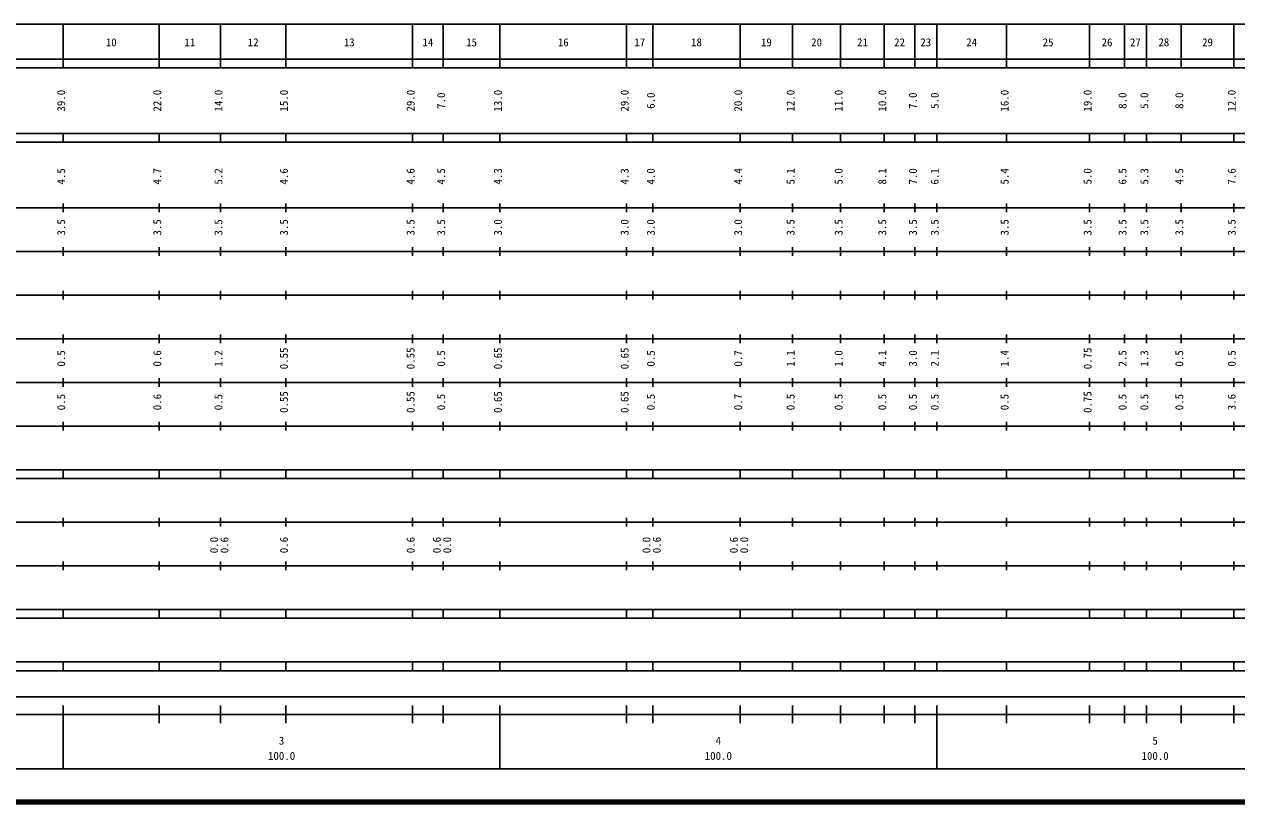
# Model space of a CAD drawing. Units: millimetres on the paper, enlarged 1000 times. Extents: x 40000 to 680000, y 20000 to 380000.
# Drawn here: x 259082 to 536696, y 20000 to 198000 of the extents above; entities that cross this region are included whole.
import ezdxf
from ezdxf.enums import TextEntityAlignment as Align

# ---------------------------------------------------------------- set-up
doc = ezdxf.new("R2010")
doc.units = ezdxf.units.MM
doc.header["$LTSCALE"] = 1000
doc.layers.add('M-TTL', color=2, linetype='Continuous', lineweight=140)
doc.layers.add('M-TTL-BAND', color=7, linetype='Continuous', lineweight=25)
doc.styles.add('ＭＳ ゴシック', font='')
doc.styles.get('ＭＳ ゴシック').set_extended_font_data('MS Gothic')

msp = doc.modelspace()

# ---------------------------------------------------------------- linework, layer by layer
at = {"layer": 'M-TTL'}
msp.add_line((40000, 20000), (680000, 20000), dxfattribs=at)
at = {"layer": 'M-TTL-BAND'}
for p, q in [((68000, 198000), (579000, 198000)), ((268000, 188000), (268000, 198000)), ((290000, 188000), (290000, 198000)), ((304000, 188000), (304000, 198000)), ((319000, 188000), (319000, 198000)), ((348000, 188000), (348000, 198000)), ((355000, 188000), (355000, 198000)), ((368000, 188000), (368000, 198000)), ((397000, 188000), (397000, 198000)), ((403000, 188000), (403000, 198000)), ((423000, 188000), (423000, 198000)), ((435000, 188000), (435000, 198000)), ((446000, 188000), (446000, 198000)), ((456000, 188000), (456000, 198000)), ((463000, 188000), (463000, 198000)), ((468000, 188000), (468000, 198000)), ((484000, 188000), (484000, 198000)), ((503000, 188000), (503000, 198000)), ((511000, 188000), (511000, 198000)), ((516000, 188000), (516000, 198000)), ((524000, 188000), (524000, 198000)), ((536000, 188000), (536000, 198000)), ((40000, 190000), (579000, 190000)), ((40000, 188000), (579000, 188000)), ((40000, 173000), (579000, 173000)), ((268000, 171000), (268000, 173000)), ((290000, 171000), (290000, 173000)), ((304000, 171000), (304000, 173000)), ((319000, 171000), (319000, 173000)), ((348000, 171000), (348000, 173000)), ((355000, 171000), (355000, 173000)), ((368000, 171000), (368000, 173000)), ((397000, 171000), (397000, 173000)), ((403000, 171000), (403000, 173000)), ((423000, 171000), (423000, 173000)), ((435000, 171000), (435000, 173000)), ((446000, 171000), (446000, 173000)), ((456000, 171000), (456000, 173000)), ((463000, 171000), (463000, 173000)), ((468000, 171000), (468000, 173000)), ((484000, 171000), (484000, 173000)), ((503000, 171000), (503000, 173000)), ((511000, 171000), (511000, 173000)), ((516000, 171000), (516000, 173000)), ((524000, 171000), (524000, 173000)), ((536000, 171000), (536000, 173000)), ((40000, 171000), (579000, 171000)), ((40000, 156000), (579000, 156000)), ((268000, 155000), (268000, 157000)), ((290000, 155000), (290000, 157000)), ((304000, 155000), (304000, 157000)), ((319000, 155000), (319000, 157000)), ((348000, 155000), (348000, 157000)), ((355000, 155000), (355000, 157000)), ((368000, 155000), (368000, 157000)), ((397000, 155000), (397000, 157000)), ((403000, 155000), (403000, 157000)), ((423000, 155000), (423000, 157000)), ((435000, 155000), (435000, 157000)), ((446000, 155000), (446000, 157000)), ((456000, 155000), (456000, 157000)), ((463000, 155000), (463000, 157000)), ((468000, 155000), (468000, 157000)), ((484000, 155000), (484000, 157000)), ((503000, 155000), (503000, 157000)), ((511000, 155000), (511000, 157000)), ((516000, 155000), (516000, 157000)), ((524000, 155000), (524000, 157000)), ((536000, 155000), (536000, 157000)), ((46000, 146000), (579000, 146000)), ((268000, 145000), (268000, 147000)), ((290000, 145000), (290000, 147000)), ((304000, 145000), (304000, 147000)), ((319000, 145000), (319000, 147000)), ((348000, 145000), (348000, 147000)), ((355000, 145000), (355000, 147000)), ((368000, 145000), (368000, 147000)), ((397000, 145000), (397000, 147000)), ((403000, 145000), (403000, 147000)), ((423000, 145000), (423000, 147000)), ((435000, 145000), (435000, 147000)), ((446000, 145000), (446000, 147000)), ((456000, 145000), (456000, 147000)), ((463000, 145000), (463000, 147000)), ((468000, 145000), (468000, 147000)), ((484000, 145000), (484000, 147000)), ((503000, 145000), (503000, 147000)), ((511000, 145000), (511000, 147000)), ((516000, 145000), (516000, 147000)), ((524000, 145000), (524000, 147000)), ((536000, 145000), (536000, 147000)), ((268000, 135000), (268000, 137000)), ((290000, 135000), (290000, 137000)), ((304000, 135000), (304000, 137000)), ((319000, 135000), (319000, 137000)), ((348000, 135000), (348000, 137000)), ((355000, 135000), (355000, 137000)), ((368000, 135000), (368000, 137000)), ((397000, 135000), (397000, 137000)), ((403000, 135000), (403000, 137000)), ((423000, 135000), (423000, 137000)), ((435000, 135000), (435000, 137000)), ((446000, 135000), (446000, 137000)), ((456000, 135000), (456000, 137000)), ((463000, 135000), (463000, 137000)), ((468000, 135000), (468000, 137000)), ((484000, 135000), (484000, 137000)), ((503000, 135000), (503000, 137000)), ((511000, 135000), (511000, 137000)), ((516000, 135000), (516000, 137000)), ((524000, 135000), (524000, 137000)), ((536000, 135000), (536000, 137000)), ((52000, 136000), (579000, 136000)), ((46000, 126000), (579000, 126000)), ((268000, 125000), (268000, 127000)), ((290000, 125000), (290000, 127000)), ((304000, 125000), (304000, 127000)), ((319000, 125000), (319000, 127000)), ((348000, 125000), (348000, 127000)), ((355000, 125000), (355000, 127000)), ((368000, 125000), (368000, 127000)), ((397000, 125000), (397000, 127000)), ((403000, 125000), (403000, 127000)), ((423000, 125000), (423000, 127000)), ((435000, 125000), (435000, 127000)), ((446000, 125000), (446000, 127000)), ((456000, 125000), (456000, 127000)), ((463000, 125000), (463000, 127000)), ((468000, 125000), (468000, 127000)), ((484000, 125000), (484000, 127000)), ((503000, 125000), (503000, 127000)), ((511000, 125000), (511000, 127000)), ((516000, 125000), (516000, 127000)), ((524000, 125000), (524000, 127000)), ((536000, 125000), (536000, 127000)), ((268000, 115000), (268000, 117000)), ((290000, 115000), (290000, 117000)), ((304000, 115000), (304000, 117000)), ((319000, 115000), (319000, 117000)), ((348000, 115000), (348000, 117000)), ((355000, 115000), (355000, 117000)), ((368000, 115000), (368000, 117000)), ((397000, 115000), (397000, 117000)), ((403000, 115000), (403000, 117000)), ((423000, 115000), (423000, 117000)), ((435000, 115000), (435000, 117000)), ((446000, 115000), (446000, 117000)), ((456000, 115000), (456000, 117000)), ((463000, 115000), (463000, 117000)), ((468000, 115000), (468000, 117000)), ((484000, 115000), (484000, 117000)), ((503000, 115000), (503000, 117000)), ((511000, 115000), (511000, 117000)), ((516000, 115000), (516000, 117000)), ((524000, 115000), (524000, 117000)), ((536000, 115000), (536000, 117000)), ((52000, 116000), (579000, 116000)), ((46000, 106000), (579000, 106000)), ((268000, 105000), (268000, 107000)), ((290000, 105000), (290000, 107000)), ((304000, 105000), (304000, 107000)), ((319000, 105000), (319000, 107000)), ((348000, 105000), (348000, 107000)), ((355000, 105000), (355000, 107000)), ((368000, 105000), (368000, 107000)), ((397000, 105000), (397000, 107000)), ((403000, 105000), (403000, 107000)), ((423000, 105000), (423000, 107000)), ((435000, 105000), (435000, 107000)), ((446000, 105000), (446000, 107000)), ((456000, 105000), (456000, 107000)), ((463000, 105000), (463000, 107000)), ((468000, 105000), (468000, 107000)), ((484000, 105000), (484000, 107000)), ((503000, 105000), (503000, 107000)), ((511000, 105000), (511000, 107000)), ((516000, 105000), (516000, 107000)), ((524000, 105000), (524000, 107000)), ((536000, 105000), (536000, 107000)), ((40000, 96000), (579000, 96000)), ((268000, 94000), (268000, 96000)), ((290000, 94000), (290000, 96000)), ((304000, 94000), (304000, 96000)), ((319000, 94000), (319000, 96000)), ((348000, 94000), (348000, 96000)), ((355000, 94000), (355000, 96000)), ((368000, 94000), (368000, 96000)), ((397000, 94000), (397000, 96000)), ((403000, 94000), (403000, 96000)), ((423000, 94000), (423000, 96000)), ((435000, 94000), (435000, 96000)), ((446000, 94000), (446000, 96000)), ((456000, 94000), (456000, 96000)), ((463000, 94000), (463000, 96000)), ((468000, 94000), (468000, 96000)), ((484000, 94000), (484000, 96000)), ((503000, 94000), (503000, 96000)), ((511000, 94000), (511000, 96000)), ((516000, 94000), (516000, 96000)), ((524000, 94000), (524000, 96000)), ((536000, 94000), (536000, 96000)), ((40000, 94000), (579000, 94000)), ((49000, 84000), (579000, 84000)), ((268000, 83000), (268000, 85000)), ((290000, 83000), (290000, 85000)), ((304000, 83000), (304000, 85000)), ((319000, 83000), (319000, 85000)), ((348000, 83000), (348000, 85000)), ((355000, 83000), (355000, 85000)), ((368000, 83000), (368000, 85000)), ((397000, 83000), (397000, 85000)), ((403000, 83000), (403000, 85000)), ((423000, 83000), (423000, 85000)), ((435000, 83000), (435000, 85000)), ((446000, 83000), (446000, 85000)), ((456000, 83000), (456000, 85000)), ((463000, 83000), (463000, 85000)), ((468000, 83000), (468000, 85000)), ((484000, 83000), (484000, 85000)), ((503000, 83000), (503000, 85000)), ((511000, 83000), (511000, 85000)), ((516000, 83000), (516000, 85000)), ((524000, 83000), (524000, 85000)), ((536000, 83000), (536000, 85000)), ((268000, 73000), (268000, 75000)), ((290000, 73000), (290000, 75000)), ((304000, 73000), (304000, 75000)), ((319000, 73000), (319000, 75000)), ((348000, 73000), (348000, 75000)), ((355000, 73000), (355000, 75000)), ((368000, 73000), (368000, 75000)), ((397000, 73000), (397000, 75000)), ((403000, 73000), (403000, 75000)), ((423000, 73000), (423000, 75000)), ((435000, 73000), (435000, 75000)), ((446000, 73000), (446000, 75000)), ((456000, 73000), (456000, 75000)), ((463000, 73000), (463000, 75000)), ((468000, 73000), (468000, 75000)), ((484000, 73000), (484000, 75000)), ((503000, 73000), (503000, 75000)), ((511000, 73000), (511000, 75000)), ((516000, 73000), (516000, 75000)), ((524000, 73000), (524000, 75000)), ((536000, 73000), (536000, 75000)), ((40000, 74000), (579000, 74000)), ((40000, 64000), (579000, 64000)), ((268000, 62000), (268000, 64000)), ((290000, 62000), (290000, 64000)), ((304000, 62000), (304000, 64000)), ((319000, 62000), (319000, 64000)), ((348000, 62000), (348000, 64000)), ((355000, 62000), (355000, 64000)), ((368000, 62000), (368000, 64000)), ((397000, 62000), (397000, 64000)), ((403000, 62000), (403000, 64000)), ((423000, 62000), (423000, 64000)), ((435000, 62000), (435000, 64000)), ((446000, 62000), (446000, 64000)), ((456000, 62000), (456000, 64000)), ((463000, 62000), (463000, 64000)), ((468000, 62000), (468000, 64000)), ((484000, 62000), (484000, 64000)), ((503000, 62000), (503000, 64000)), ((511000, 62000), (511000, 64000)), ((516000, 62000), (516000, 64000)), ((524000, 62000), (524000, 64000)), ((536000, 62000), (536000, 64000)), ((40000, 62000), (579000, 62000)), ((40000, 52000), (579000, 52000)), ((40000, 50000), (579000, 50000)), ((268000, 50000), (268000, 52000)), ((290000, 50000), (290000, 52000)), ((304000, 50000), (304000, 52000)), ((319000, 50000), (319000, 52000)), ((348000, 50000), (348000, 52000)), ((355000, 50000), (355000, 52000)), ((368000, 50000), (368000, 52000)), ((397000, 50000), (397000, 52000)), ((403000, 50000), (403000, 52000)), ((423000, 50000), (423000, 52000)), ((435000, 50000), (435000, 52000)), ((446000, 50000), (446000, 52000)), ((456000, 50000), (456000, 52000)), ((463000, 50000), (463000, 52000)), ((468000, 50000), (468000, 52000)), ((484000, 50000), (484000, 52000)), ((503000, 50000), (503000, 52000)), ((511000, 50000), (511000, 52000)), ((516000, 50000), (516000, 52000)), ((524000, 50000), (524000, 52000)), ((536000, 50000), (536000, 52000)), ((71000, 44000), (565000, 44000)), ((268000, 27500), (268000, 42000)), ((290000, 38000), (290000, 42000)), ((304000, 38000), (304000, 42000)), ((319000, 38000), (319000, 42000)), ((348000, 38000), (348000, 42000)), ((355000, 38000), (355000, 42000)), ((368000, 27500), (368000, 42000)), ((397000, 38000), (397000, 42000)), ((403000, 38000), (403000, 42000)), ((423000, 38000), (423000, 42000)), ((435000, 38000), (435000, 42000)), ((446000, 38000), (446000, 42000)), ((456000, 38000), (456000, 42000)), ((463000, 38000), (463000, 42000)), ((468000, 27500), (468000, 42000)), ((484000, 38000), (484000, 42000)), ((503000, 38000), (503000, 42000)), ((511000, 38000), (511000, 42000)), ((516000, 38000), (516000, 42000)), ((524000, 38000), (524000, 42000)), ((536000, 38000), (536000, 42000)), ((40000, 40000), (579000, 40000)), ((68000, 27500), (579000, 27500))]:
    msp.add_line(p, q, dxfattribs=at)

# ---------------------------------------------------------------- texts
at = {"layer": 'M-TTL-BAND', "style": 'ＭＳ ゴシック'}
for s, p in [('10', (279000, 192405)), ('11', (297000, 192405)), ('12', (311500, 192405)), ('13', (333500, 192405)), ('14', (351500, 192405)), ('15', (361500, 192405)), ('16', (382500, 192405)), ('17', (400000, 192405)), ('18', (413000, 192405)), ('19', (429000, 192405)), ('20', (440500, 192405)), ('21', (451000, 192405)), ('22', (459500, 192405)), ('23', (465500, 192405)), ('24', (476000, 192405)), ('25', (493500, 192405)), ('26', (507000, 192405)), ('27', (513500, 192405)), ('28', (520000, 192405)), ('29', (530000, 192405)), ('3', (318000, 32523)), ('4', (418000, 32523)), ('5', (518000, 32523)), ('100.0', (318000, 29033)), ('100.0', (418000, 29033)), ('100.0', (518000, 29033))]:
    msp.add_text(s, height=1833, dxfattribs=at).set_placement(p, align=Align.BOTTOM_CENTER)
for s, p in [('39.0', (269000, 180500)), ('22.0', (291000, 180500)), ('14.0', (305000, 180500)), ('15.0', (320000, 180500)), ('29.0', (349000, 180500)), ('7.0', (356000, 180500)), ('13.0', (369000, 180500)), ('29.0', (398000, 180500)), ('6.0', (404000, 180500)), ('20.0', (424000, 180500)), ('12.0', (436000, 180500)), ('11.0', (447000, 180500)), ('10.0', (457000, 180500)), ('7.0', (464000, 180500)), ('5.0', (469000, 180500)), ('16.0', (485000, 180500)), ('19.0', (504000, 180500)), ('8.0', (512000, 180500)), ('5.0', (517000, 180500)), ('8.0', (525000, 180500)), ('12.0', (537000, 180500)), ('4.5', (269000, 163174)), ('4.7', (291000, 163174)), ('5.2', (305000, 163174)), ('4.6', (320000, 163174)), ('4.6', (349000, 163174)), ('4.5', (356000, 163174)), ('4.3', (369000, 163174)), ('4.3', (398000, 163174)), ('4.0', (404000, 163174)), ('4.4', (424000, 163174)), ('5.1', (436000, 163174)), ('5.0', (447000, 163174)), ('8.1', (457000, 163174)), ('7.0', (464000, 163174)), ('6.1', (469000, 163174)), ('5.4', (485000, 163174)), ('5.0', (504000, 163174)), ('6.5', (512000, 163174)), ('5.3', (517000, 163174)), ('4.5', (525000, 163174)), ('7.6', (537000, 163174)), ('3.5', (269000, 151500)), ('3.5', (291000, 151500)), ('3.5', (305000, 151500)), ('3.5', (320000, 151500)), ('3.5', (349000, 151500)), ('3.5', (356000, 151500)), ('3.0', (369000, 151500)), ('3.0', (398000, 151500)), ('3.0', (404000, 151500)), ('3.0', (424000, 151500)), ('3.5', (436000, 151500)), ('3.5', (447000, 151500)), ('3.5', (457000, 151500)), ('3.5', (464000, 151500)), ('3.5', (469000, 151500)), ('3.5', (485000, 151500)), ('3.5', (504000, 151500)), ('3.5', (512000, 151500)), ('3.5', (517000, 151500)), ('3.5', (525000, 151500)), ('3.5', (537000, 151500)), ('0.5', (269000, 121500)), ('0.6', (291000, 121500)), ('1.2', (305000, 121500)), ('0.55', (320000, 121500)), ('0.55', (349000, 121500)), ('0.5', (356000, 121500)), ('0.65', (369000, 121500)), ('0.65', (398000, 121500)), ('0.5', (404000, 121500)), ('0.7', (424000, 121500)), ('1.1', (436000, 121500)), ('1.0', (447000, 121500)), ('4.1', (457000, 121500)), ('3.0', (464000, 121500)), ('2.1', (469000, 121500)), ('1.4', (485000, 121500)), ('0.75', (504000, 121500)), ('2.5', (512000, 121500)), ('1.3', (517000, 121500)), ('0.5', (525000, 121500)), ('0.5', (537000, 121500)), ('0.55', (320000, 111500)), ('0.55', (349000, 111500)), ('0.65', (369000, 111500)), ('0.65', (398000, 111500)), ('0.75', (504000, 111500)), ('0.5', (269000, 111500)), ('0.6', (291000, 111500)), ('0.5', (305000, 111500)), ('0.5', (356000, 111500)), ('0.5', (404000, 111500)), ('0.7', (424000, 111500)), ('0.5', (436000, 111500)), ('0.5', (447000, 111500)), ('0.5', (457000, 111500)), ('0.5', (464000, 111500)), ('0.5', (469000, 111500)), ('0.5', (485000, 111500)), ('0.5', (512000, 111500)), ('0.5', (517000, 111500)), ('0.5', (525000, 111500)), ('3.6', (537000, 111500)), ('0.0', (304000, 78764)), ('0.6', (306370, 78764)), ('0.6', (320000, 78764)), ('0.6', (349000, 78764)), ('0.6', (355000, 78764)), ('0.0', (357370, 78764)), ('0.0', (403000, 78764)), ('0.6', (405370, 78764)), ('0.6', (423000, 78764)), ('0.0', (425370, 78764))]:
    msp.add_text(s, height=1833, rotation=90, dxfattribs=at).set_placement(p, align=Align.BOTTOM_CENTER)

doc.saveas('drawing.dxf')
